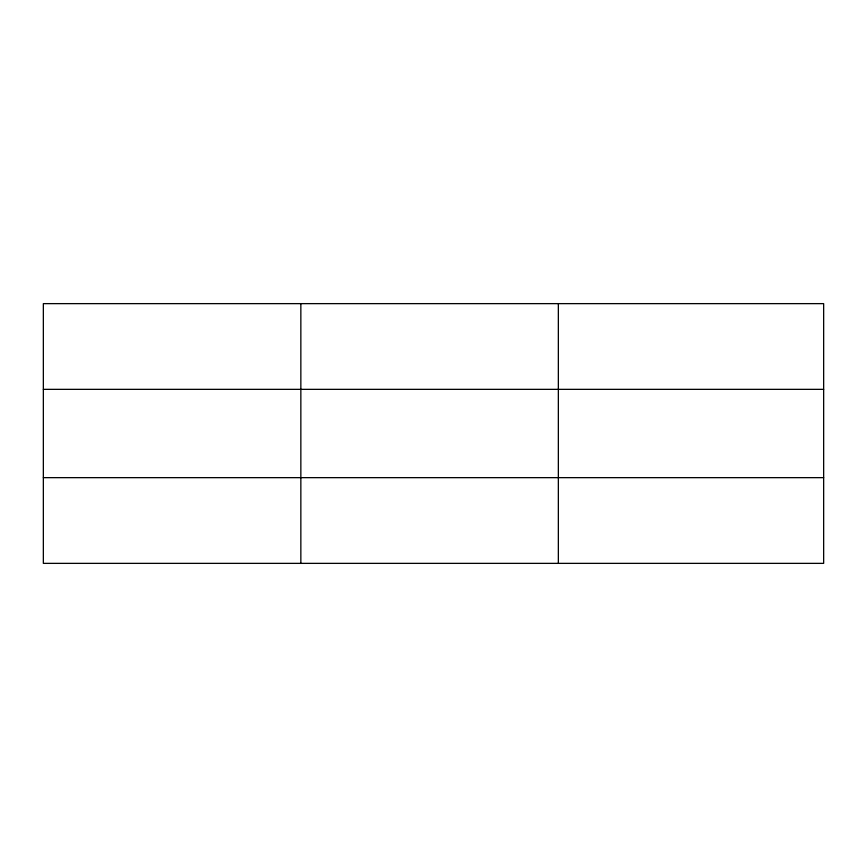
<?xml version="1.0" encoding="UTF-8"?>
<svg xmlns="http://www.w3.org/2000/svg" width="867" height="867" viewBox="0 0 867 867"><rect width="100%" height="100%" fill="white"/><g stroke="black" fill="none" stroke-linecap="round" stroke-linejoin="round"><path stroke-width="1.3" d="M300.849 563.366L300.849 303.634M558.348 563.366L558.348 303.634M823.65 477.652L823.65 563.366L43.35 563.366L43.35 303.634L823.65 303.634L823.65 477.652L43.35 477.652M43.35 389.348L823.65 389.348"/></g></svg>
